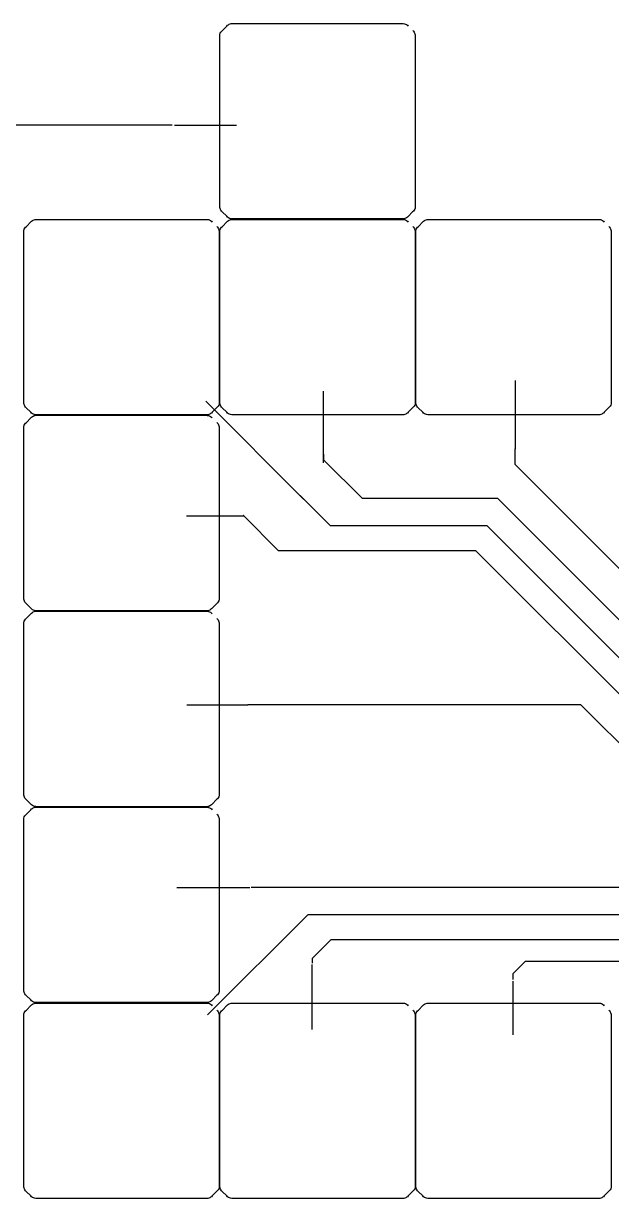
# Model space of a CAD drawing. Header units: millimetres. Extents: x -57500 to 57500, y -57500 to 57500.
# Drawn here: x 995 to 7025, y -1002 to 11053 of the extents above; entities that cross this region are included whole.
import ezdxf

# ---------------------------------------------------------------- set-up
doc = ezdxf.new("R2010")
doc.units = ezdxf.units.MM

msp = doc.modelspace()

# ---------------------------------------------------------------- linework, layer by layer
for p, q in [((3018.661, 10962.399), (3025.843, 10971.787)), ((3025.843, 10971.787), (3034.172, 10980.157)), ((3034.172, 10980.157), (3080.306, 11026.291)), ((3080.306, 11026.291), (3087.738, 11033.704)), ((3087.738, 11033.704), (3095.957, 11040.255)), ((3095.957, 11040.255), (3105.074, 11045.538)), ((3105.074, 11045.538), (3114.924, 11049.406)), ((3114.924, 11049.406), (3125.393, 11051.774)), ((3125.393, 11051.774), (3136.088, 11052.501)), ((3136.088, 11052.501), (4877.139, 11052.501)), ((4877.139, 11052.501), (4888.947, 11052.419)), ((4888.947, 11052.419), (4900.635, 11050.624)), ((4900.635, 11050.624), (4911.926, 11046.918)), ((4911.926, 11046.918), (4922.419, 11041.361)), ((4922.419, 11041.361), (4931.807, 11034.179)), ((4931.807, 11034.179), (4940.177, 11025.85)), ((4986.311, 10979.716), (4993.723, 10972.284)), ((4993.723, 10972.284), (5000.275, 10964.065)), ((3007.521, 10917.119), (3007.603, 10928.927)), ((3007.521, 9176.069), (3007.521, 10917.119)), ((3007.603, 10928.927), (3009.398, 10940.615)), ((3009.398, 10940.615), (3013.104, 10951.906)), ((3013.104, 10951.906), (3018.661, 10962.399)), ((5000.275, 10964.065), (5005.558, 10954.948)), ((5005.558, 10954.948), (5009.425, 10945.098)), ((5009.425, 10945.098), (5011.794, 10934.629)), ((5011.794, 10934.629), (5012.521, 10923.934)), ((5012.521, 10923.934), (5012.521, 9182.883)), ((2519.3, 10008.3), (661.85, 10008.3)), ((3178.85, 10006.15), (2543.65, 10006.15)), ((3008.248, 9165.373), (3007.521, 9176.069)), ((3010.616, 9154.905), (3008.248, 9165.373)), ((5012.438, 9171.075), (5010.643, 9159.387)), ((5012.521, 9182.883), (5012.438, 9171.075)), ((1104.924, 9039.406), (1115.393, 9041.774)), ((1104.924, 9039.406), (1115.393, 9041.774)), ((1115.393, 9041.774), (1126.088, 9042.501)), ((1115.393, 9041.774), (1126.088, 9042.501)), ((1126.088, 9042.501), (2867.139, 9042.501)), ((1126.088, 9042.501), (2867.139, 9042.501)), ((2867.139, 9042.501), (2878.947, 9042.419)), ((2867.139, 9042.501), (2878.947, 9042.419)), ((2878.947, 9042.419), (2890.635, 9040.624)), ((2878.947, 9042.419), (2890.635, 9040.624)), ((3014.484, 9145.055), (3010.616, 9154.905)), ((3019.767, 9135.937), (3014.484, 9145.055)), ((3026.318, 9127.718), (3019.767, 9135.937)), ((3033.731, 9120.286), (3026.318, 9127.718)), ((3079.865, 9074.152), (3033.731, 9120.286)), ((3088.234, 9065.823), (3079.865, 9074.152)), ((3097.623, 9058.641), (3088.234, 9065.823)), ((3108.116, 9053.084), (3097.623, 9058.641)), ((3119.407, 9049.379), (3108.116, 9053.084)), ((3114.924, 9039.406), (3125.393, 9041.774)), ((3131.095, 9047.584), (3119.407, 9049.379)), ((3125.393, 9041.774), (3136.088, 9042.501)), ((3142.902, 9047.501), (3131.095, 9047.584)), ((3136.088, 9042.501), (4877.139, 9042.501)), ((4883.953, 9047.501), (3142.902, 9047.501)), ((4877.139, 9042.501), (4888.947, 9042.419)), ((4894.649, 9048.228), (4883.953, 9047.501)), ((4888.947, 9042.419), (4900.635, 9040.624)), ((4905.117, 9050.597), (4894.649, 9048.228)), ((4914.967, 9054.464), (4905.117, 9050.597)), ((4924.085, 9059.747), (4914.967, 9054.464)), ((4932.304, 9066.299), (4924.085, 9059.747)), ((4939.736, 9073.711), (4932.304, 9066.299)), ((4985.87, 9119.845), (4939.736, 9073.711)), ((4994.199, 9128.215), (4985.87, 9119.845)), ((5001.381, 9137.603), (4994.199, 9128.215)), ((5006.938, 9148.096), (5001.381, 9137.603)), ((5010.643, 9159.387), (5006.938, 9148.096)), ((5124.924, 9039.406), (5135.393, 9041.774)), ((5135.393, 9041.774), (5146.088, 9042.501)), ((5146.088, 9042.501), (6887.139, 9042.501)), ((6887.139, 9042.501), (6898.947, 9042.419)), ((6898.947, 9042.419), (6910.635, 9040.624)), ((997.603, 8918.927), (999.398, 8930.615)), ((997.603, 8918.927), (999.398, 8930.615)), ((999.398, 8930.615), (1003.104, 8941.906)), ((999.398, 8930.615), (1003.104, 8941.906)), ((1003.104, 8941.906), (1008.661, 8952.399)), ((1003.104, 8941.906), (1008.661, 8952.399)), ((1008.661, 8952.399), (1015.843, 8961.787)), ((1008.661, 8952.399), (1015.843, 8961.787)), ((1015.843, 8961.787), (1024.172, 8970.157)), ((1015.843, 8961.787), (1024.172, 8970.157)), ((1024.172, 8970.157), (1070.306, 9016.291)), ((1024.172, 8970.157), (1070.306, 9016.291)), ((1070.306, 9016.291), (1077.738, 9023.704)), ((1070.306, 9016.291), (1077.738, 9023.704)), ((1077.738, 9023.704), (1085.957, 9030.255)), ((1077.738, 9023.704), (1085.957, 9030.255)), ((1085.957, 9030.255), (1095.074, 9035.538)), ((1085.957, 9030.255), (1095.074, 9035.538)), ((1095.074, 9035.538), (1104.924, 9039.406)), ((1095.074, 9035.538), (1104.924, 9039.406)), ((2890.635, 9040.624), (2901.926, 9036.918)), ((2890.635, 9040.624), (2901.926, 9036.918)), ((2901.926, 9036.918), (2912.419, 9031.361)), ((2901.926, 9036.918), (2912.419, 9031.361)), ((2912.419, 9031.361), (2921.807, 9024.179)), ((2912.419, 9031.361), (2921.807, 9024.179)), ((2921.807, 9024.179), (2930.177, 9015.85)), ((2921.807, 9024.179), (2930.177, 9015.85)), ((2976.311, 8969.716), (2983.723, 8962.284)), ((2976.311, 8969.716), (2983.723, 8962.284)), ((2983.723, 8962.284), (2990.275, 8954.065)), ((2983.723, 8962.284), (2990.275, 8954.065)), ((2990.275, 8954.065), (2995.558, 8944.948)), ((2990.275, 8954.065), (2995.558, 8944.948)), ((2995.558, 8944.948), (2999.425, 8935.098)), ((2995.558, 8944.948), (2999.425, 8935.098)), ((2999.425, 8935.098), (3001.794, 8924.629)), ((2999.425, 8935.098), (3001.794, 8924.629)), ((3001.794, 8924.629), (3002.521, 8913.934)), ((3001.794, 8924.629), (3002.521, 8913.934)), ((3007.603, 8918.927), (3009.398, 8930.615)), ((3009.398, 8930.615), (3013.104, 8941.906)), ((3013.104, 8941.906), (3018.661, 8952.399)), ((3018.661, 8952.399), (3025.843, 8961.787)), ((3025.843, 8961.787), (3034.172, 8970.157)), ((3034.172, 8970.157), (3080.306, 9016.291)), ((3080.306, 9016.291), (3087.738, 9023.704)), ((3087.738, 9023.704), (3095.957, 9030.255)), ((3095.957, 9030.255), (3105.074, 9035.538)), ((3105.074, 9035.538), (3114.924, 9039.406)), ((4900.635, 9040.624), (4911.926, 9036.918)), ((4911.926, 9036.918), (4922.419, 9031.361)), ((4922.419, 9031.361), (4931.807, 9024.179)), ((4931.807, 9024.179), (4940.177, 9015.85)), ((4986.311, 8969.716), (4993.723, 8962.284)), ((4993.723, 8962.284), (5000.275, 8954.065)), ((5000.275, 8954.065), (5005.558, 8944.948)), ((5005.558, 8944.948), (5009.425, 8935.098)), ((5009.425, 8935.098), (5011.794, 8924.629)), ((5011.794, 8924.629), (5012.521, 8913.934)), ((5017.603, 8918.927), (5019.398, 8930.615)), ((5019.398, 8930.615), (5023.104, 8941.906)), ((5023.104, 8941.906), (5028.661, 8952.399)), ((5028.661, 8952.399), (5035.843, 8961.787)), ((5035.843, 8961.787), (5044.172, 8970.157)), ((5044.172, 8970.157), (5090.306, 9016.291)), ((5090.306, 9016.291), (5097.738, 9023.704)), ((5097.738, 9023.704), (5105.957, 9030.255)), ((5105.957, 9030.255), (5115.074, 9035.538)), ((5115.074, 9035.538), (5124.924, 9039.406)), ((6910.635, 9040.624), (6921.926, 9036.918)), ((6921.926, 9036.918), (6932.419, 9031.361)), ((6932.419, 9031.361), (6941.807, 9024.179)), ((6941.807, 9024.179), (6950.177, 9015.85)), ((6996.311, 8969.716), (7003.723, 8962.284)), ((7003.723, 8962.284), (7010.275, 8954.065)), ((7010.275, 8954.065), (7015.558, 8944.948)), ((7015.558, 8944.948), (7019.425, 8935.098)), ((7019.425, 8935.098), (7021.794, 8924.629)), ((7021.794, 8924.629), (7022.521, 8913.934)), ((997.521, 8907.119), (997.603, 8918.927)), ((997.521, 8907.119), (997.603, 8918.927)), ((997.521, 7166.069), (997.521, 8907.119)), ((997.521, 7166.069), (997.521, 8907.119)), ((3002.521, 8913.934), (3002.521, 7172.883)), ((3002.521, 8913.934), (3002.521, 7172.883)), ((3007.521, 8907.119), (3007.603, 8918.927)), ((3007.521, 7166.069), (3007.521, 8907.119)), ((5012.521, 8913.934), (5012.521, 7172.883)), ((5017.521, 8907.119), (5017.603, 8918.927)), ((5017.521, 7166.069), (5017.521, 8907.119)), ((7022.521, 8913.934), (7022.521, 7172.883)), ((6035.75, 7390.15), (6035.75, 6684.75)), ((4068.5, 7278.85), (4068.5, 6544.7)), ((998.248, 7155.373), (997.521, 7166.069)), ((998.248, 7155.373), (997.521, 7166.069)), ((1000.616, 7144.905), (998.248, 7155.373)), ((1000.616, 7144.905), (998.248, 7155.373)), ((1004.484, 7135.055), (1000.616, 7144.905)), ((1004.484, 7135.055), (1000.616, 7144.905)), ((1009.767, 7125.937), (1004.484, 7135.055)), ((1009.767, 7125.937), (1004.484, 7135.055)), ((1016.318, 7117.718), (1009.767, 7125.937)), ((1016.318, 7117.718), (1009.767, 7125.937)), ((1023.731, 7110.286), (1016.318, 7117.718)), ((1023.731, 7110.286), (1016.318, 7117.718)), ((3867.355, 6173.995), (2865.045, 7176.305)), ((2984.199, 7118.215), (2975.87, 7109.845)), ((2984.199, 7118.215), (2975.87, 7109.845)), ((2991.381, 7127.603), (2984.199, 7118.215)), ((2991.381, 7127.603), (2984.199, 7118.215)), ((2996.938, 7138.096), (2991.381, 7127.603)), ((2996.938, 7138.096), (2991.381, 7127.603)), ((3000.643, 7149.387), (2996.938, 7138.096)), ((3000.643, 7149.387), (2996.938, 7138.096)), ((3002.438, 7161.075), (3000.643, 7149.387)), ((3002.438, 7161.075), (3000.643, 7149.387)), ((3002.521, 7172.883), (3002.438, 7161.075)), ((3002.521, 7172.883), (3002.438, 7161.075)), ((3008.248, 7155.373), (3007.521, 7166.069)), ((3010.616, 7144.905), (3008.248, 7155.373)), ((3014.484, 7135.055), (3010.616, 7144.905)), ((3019.767, 7125.937), (3014.484, 7135.055)), ((3026.318, 7117.718), (3019.767, 7125.937)), ((3033.731, 7110.286), (3026.318, 7117.718)), ((4994.199, 7118.215), (4985.87, 7109.845)), ((5001.381, 7127.603), (4994.199, 7118.215)), ((5006.938, 7138.096), (5001.381, 7127.603)), ((5010.643, 7149.387), (5006.938, 7138.096)), ((5012.438, 7161.075), (5010.643, 7149.387)), ((5012.521, 7172.883), (5012.438, 7161.075)), ((5018.248, 7155.373), (5017.521, 7166.069)), ((5020.616, 7144.905), (5018.248, 7155.373)), ((5024.484, 7135.055), (5020.616, 7144.905)), ((5029.767, 7125.937), (5024.484, 7135.055)), ((5036.318, 7117.718), (5029.767, 7125.937)), ((5043.731, 7110.286), (5036.318, 7117.718)), ((7004.199, 7118.215), (6995.87, 7109.845)), ((7011.381, 7127.603), (7004.199, 7118.215)), ((7016.938, 7138.096), (7011.381, 7127.603)), ((7020.643, 7149.387), (7016.938, 7138.096)), ((7022.438, 7161.075), (7020.643, 7149.387)), ((7022.521, 7172.883), (7022.438, 7161.075)), ((1069.865, 7064.152), (1023.731, 7110.286)), ((1069.865, 7064.152), (1023.731, 7110.286)), ((1024.172, 6960.157), (1070.306, 7006.291)), ((1024.172, 6960.157), (1070.306, 7006.291)), ((1078.234, 7055.823), (1069.865, 7064.152)), ((1078.234, 7055.823), (1069.865, 7064.152)), ((1070.306, 7006.291), (1077.738, 7013.704)), ((1070.306, 7006.291), (1077.738, 7013.704)), ((1077.738, 7013.704), (1085.957, 7020.255)), ((1077.738, 7013.704), (1085.957, 7020.255)), ((1087.623, 7048.641), (1078.234, 7055.823)), ((1087.623, 7048.641), (1078.234, 7055.823)), ((1085.957, 7020.255), (1095.074, 7025.538)), ((1085.957, 7020.255), (1095.074, 7025.538)), ((1098.116, 7043.084), (1087.623, 7048.641)), ((1098.116, 7043.084), (1087.623, 7048.641)), ((1095.074, 7025.538), (1104.924, 7029.406)), ((1095.074, 7025.538), (1104.924, 7029.406)), ((1109.407, 7039.379), (1098.116, 7043.084)), ((1109.407, 7039.379), (1098.116, 7043.084)), ((1104.924, 7029.406), (1115.393, 7031.774)), ((1104.924, 7029.406), (1115.393, 7031.774)), ((1121.095, 7037.584), (1109.407, 7039.379)), ((1121.095, 7037.584), (1109.407, 7039.379)), ((1115.393, 7031.774), (1126.088, 7032.501)), ((1115.393, 7031.774), (1126.088, 7032.501)), ((1132.902, 7037.501), (1121.095, 7037.584)), ((1132.902, 7037.501), (1121.095, 7037.584)), ((1126.088, 7032.501), (2867.139, 7032.501)), ((1126.088, 7032.501), (2867.139, 7032.501)), ((2873.953, 7037.501), (1132.902, 7037.501)), ((2873.953, 7037.501), (1132.902, 7037.501)), ((2867.139, 7032.501), (2878.947, 7032.419)), ((2867.139, 7032.501), (2878.947, 7032.419)), ((2884.649, 7038.228), (2873.953, 7037.501)), ((2884.649, 7038.228), (2873.953, 7037.501)), ((2878.947, 7032.419), (2890.635, 7030.624)), ((2878.947, 7032.419), (2890.635, 7030.624)), ((2895.117, 7040.597), (2884.649, 7038.228)), ((2895.117, 7040.597), (2884.649, 7038.228)), ((2890.635, 7030.624), (2901.926, 7026.918)), ((2890.635, 7030.624), (2901.926, 7026.918)), ((2904.967, 7044.464), (2895.117, 7040.597)), ((2904.967, 7044.464), (2895.117, 7040.597)), ((2901.926, 7026.918), (2912.419, 7021.361)), ((2901.926, 7026.918), (2912.419, 7021.361)), ((2914.085, 7049.747), (2904.967, 7044.464)), ((2914.085, 7049.747), (2904.967, 7044.464)), ((2912.419, 7021.361), (2921.807, 7014.179)), ((2912.419, 7021.361), (2921.807, 7014.179)), ((2922.304, 7056.299), (2914.085, 7049.747)), ((2922.304, 7056.299), (2914.085, 7049.747)), ((2921.807, 7014.179), (2930.177, 7005.85)), ((2921.807, 7014.179), (2930.177, 7005.85)), ((2929.736, 7063.711), (2922.304, 7056.299)), ((2929.736, 7063.711), (2922.304, 7056.299)), ((2975.87, 7109.845), (2929.736, 7063.711)), ((2975.87, 7109.845), (2929.736, 7063.711)), ((3079.865, 7064.152), (3033.731, 7110.286)), ((3088.234, 7055.823), (3079.865, 7064.152)), ((3097.623, 7048.641), (3088.234, 7055.823)), ((3108.116, 7043.084), (3097.623, 7048.641)), ((3119.407, 7039.379), (3108.116, 7043.084)), ((3131.095, 7037.584), (3119.407, 7039.379)), ((3142.902, 7037.501), (3131.095, 7037.584)), ((4883.953, 7037.501), (3142.902, 7037.501)), ((4894.649, 7038.228), (4883.953, 7037.501)), ((4905.117, 7040.597), (4894.649, 7038.228)), ((4914.967, 7044.464), (4905.117, 7040.597)), ((4924.085, 7049.747), (4914.967, 7044.464)), ((4932.304, 7056.299), (4924.085, 7049.747)), ((4939.736, 7063.711), (4932.304, 7056.299)), ((4985.87, 7109.845), (4939.736, 7063.711)), ((5089.865, 7064.152), (5043.731, 7110.286)), ((5098.234, 7055.823), (5089.865, 7064.152)), ((5107.623, 7048.641), (5098.234, 7055.823)), ((5118.116, 7043.084), (5107.623, 7048.641)), ((5129.407, 7039.379), (5118.116, 7043.084)), ((5141.095, 7037.584), (5129.407, 7039.379)), ((5152.902, 7037.501), (5141.095, 7037.584)), ((6893.953, 7037.501), (5152.902, 7037.501)), ((6904.649, 7038.228), (6893.953, 7037.501)), ((6915.117, 7040.597), (6904.649, 7038.228)), ((6924.967, 7044.464), (6915.117, 7040.597)), ((6934.085, 7049.747), (6924.967, 7044.464)), ((6942.304, 7056.299), (6934.085, 7049.747)), ((6949.736, 7063.711), (6942.304, 7056.299)), ((6995.87, 7109.845), (6949.736, 7063.711)), ((997.521, 6897.119), (997.603, 6908.927)), ((997.521, 6897.119), (997.603, 6908.927)), ((997.521, 5156.069), (997.521, 6897.119)), ((997.521, 5156.069), (997.521, 6897.119)), ((997.603, 6908.927), (999.398, 6920.615)), ((997.603, 6908.927), (999.398, 6920.615)), ((999.398, 6920.615), (1003.104, 6931.906)), ((999.398, 6920.615), (1003.104, 6931.906)), ((1003.104, 6931.906), (1008.661, 6942.399)), ((1003.104, 6931.906), (1008.661, 6942.399)), ((1008.661, 6942.399), (1015.843, 6951.787)), ((1008.661, 6942.399), (1015.843, 6951.787)), ((1015.843, 6951.787), (1024.172, 6960.157)), ((1015.843, 6951.787), (1024.172, 6960.157)), ((2976.311, 6959.716), (2983.723, 6952.284)), ((2976.311, 6959.716), (2983.723, 6952.284)), ((2983.723, 6952.284), (2990.275, 6944.065)), ((2983.723, 6952.284), (2990.275, 6944.065)), ((2990.275, 6944.065), (2995.558, 6934.948)), ((2990.275, 6944.065), (2995.558, 6934.948)), ((2995.558, 6934.948), (2999.425, 6925.098)), ((2995.558, 6934.948), (2999.425, 6925.098)), ((2999.425, 6925.098), (3001.794, 6914.629)), ((2999.425, 6925.098), (3001.794, 6914.629)), ((3001.794, 6914.629), (3002.521, 6903.934)), ((3001.794, 6914.629), (3002.521, 6903.934)), ((3002.521, 6903.934), (3002.521, 5162.883)), ((3002.521, 6903.934), (3002.521, 5162.883)), ((4075.65, 6573.8), (4075.65, 6634.1)), ((6036.4, 6527.25), (6036.4, 6689.5)), ((4469.9, 6179.55), (4075.65, 6573.8)), ((9040.85, 3522.8), (6036.4, 6527.25)), ((4143.25, 5898.15), (3831.8, 6209.6)), ((5858.1, 6179.55), (4469.9, 6179.55)), ((8756.6, 3281.05), (5858.1, 6179.55)), ((2667.25, 6002.2), (3256.1, 6002.2)), ((3249.45, 6003.6), (3246.05, 6003.6)), ((3609.75, 5643.3), (3249.45, 6003.6)), ((5748.85, 5898.15), (4143.25, 5898.15)), ((8642.05, 3004.95), (5748.85, 5898.15)), ((5633.95, 5643.3), (3609.75, 5643.3)), ((8557.6, 2719.65), (5633.95, 5643.3)), ((998.248, 5145.373), (997.521, 5156.069)), ((998.248, 5145.373), (997.521, 5156.069)), ((1000.616, 5134.905), (998.248, 5145.373)), ((1000.616, 5134.905), (998.248, 5145.373)), ((1004.484, 5125.055), (1000.616, 5134.905)), ((1004.484, 5125.055), (1000.616, 5134.905)), ((1009.767, 5115.937), (1004.484, 5125.055)), ((1009.767, 5115.937), (1004.484, 5125.055)), ((1016.318, 5107.718), (1009.767, 5115.937)), ((1016.318, 5107.718), (1009.767, 5115.937)), ((1023.731, 5100.286), (1016.318, 5107.718)), ((1023.731, 5100.286), (1016.318, 5107.718)), ((1069.865, 5054.152), (1023.731, 5100.286)), ((1069.865, 5054.152), (1023.731, 5100.286)), ((2975.87, 5099.845), (2929.736, 5053.711)), ((2975.87, 5099.845), (2929.736, 5053.711)), ((2984.199, 5108.215), (2975.87, 5099.845)), ((2984.199, 5108.215), (2975.87, 5099.845)), ((2991.381, 5117.603), (2984.199, 5108.215)), ((2991.381, 5117.603), (2984.199, 5108.215)), ((2996.938, 5128.096), (2991.381, 5117.603)), ((2996.938, 5128.096), (2991.381, 5117.603)), ((3000.643, 5139.387), (2996.938, 5128.096)), ((3000.643, 5139.387), (2996.938, 5128.096)), ((3002.438, 5151.075), (3000.643, 5139.387)), ((3002.438, 5151.075), (3000.643, 5139.387)), ((3002.521, 5162.883), (3002.438, 5151.075)), ((3002.521, 5162.883), (3002.438, 5151.075)), ((1015.843, 4941.787), (1024.172, 4950.157)), ((1015.843, 4941.787), (1024.172, 4950.157)), ((1024.172, 4950.157), (1070.306, 4996.291)), ((1024.172, 4950.157), (1070.306, 4996.291)), ((1078.234, 5045.823), (1069.865, 5054.152)), ((1078.234, 5045.823), (1069.865, 5054.152)), ((1070.306, 4996.291), (1077.738, 5003.704)), ((1070.306, 4996.291), (1077.738, 5003.704)), ((1077.738, 5003.704), (1085.957, 5010.255)), ((1077.738, 5003.704), (1085.957, 5010.255)), ((1087.623, 5038.641), (1078.234, 5045.823)), ((1087.623, 5038.641), (1078.234, 5045.823)), ((1085.957, 5010.255), (1095.074, 5015.538)), ((1085.957, 5010.255), (1095.074, 5015.538)), ((1098.116, 5033.084), (1087.623, 5038.641)), ((1098.116, 5033.084), (1087.623, 5038.641)), ((1095.074, 5015.538), (1104.924, 5019.406)), ((1095.074, 5015.538), (1104.924, 5019.406)), ((1109.407, 5029.379), (1098.116, 5033.084)), ((1109.407, 5029.379), (1098.116, 5033.084)), ((1104.924, 5019.406), (1115.393, 5021.774)), ((1104.924, 5019.406), (1115.393, 5021.774)), ((1121.095, 5027.584), (1109.407, 5029.379)), ((1121.095, 5027.584), (1109.407, 5029.379)), ((1115.393, 5021.774), (1126.088, 5022.501)), ((1115.393, 5021.774), (1126.088, 5022.501)), ((1132.902, 5027.501), (1121.095, 5027.584)), ((1132.902, 5027.501), (1121.095, 5027.584)), ((1126.088, 5022.501), (2867.139, 5022.501)), ((1126.088, 5022.501), (2867.139, 5022.501)), ((2873.953, 5027.501), (1132.902, 5027.501)), ((2873.953, 5027.501), (1132.902, 5027.501)), ((2867.139, 5022.501), (2878.947, 5022.419)), ((2867.139, 5022.501), (2878.947, 5022.419)), ((2884.649, 5028.228), (2873.953, 5027.501)), ((2884.649, 5028.228), (2873.953, 5027.501)), ((2878.947, 5022.419), (2890.635, 5020.624)), ((2878.947, 5022.419), (2890.635, 5020.624)), ((2895.117, 5030.597), (2884.649, 5028.228)), ((2895.117, 5030.597), (2884.649, 5028.228)), ((2890.635, 5020.624), (2901.926, 5016.918)), ((2890.635, 5020.624), (2901.926, 5016.918)), ((2904.967, 5034.464), (2895.117, 5030.597)), ((2904.967, 5034.464), (2895.117, 5030.597)), ((2901.926, 5016.918), (2912.419, 5011.361)), ((2901.926, 5016.918), (2912.419, 5011.361)), ((2914.085, 5039.747), (2904.967, 5034.464)), ((2914.085, 5039.747), (2904.967, 5034.464)), ((2912.419, 5011.361), (2921.807, 5004.179)), ((2912.419, 5011.361), (2921.807, 5004.179)), ((2922.304, 5046.299), (2914.085, 5039.747)), ((2922.304, 5046.299), (2914.085, 5039.747)), ((2921.807, 5004.179), (2930.177, 4995.85)), ((2921.807, 5004.179), (2930.177, 4995.85)), ((2929.736, 5053.711), (2922.304, 5046.299)), ((2929.736, 5053.711), (2922.304, 5046.299)), ((2976.311, 4949.716), (2983.723, 4942.284)), ((2976.311, 4949.716), (2983.723, 4942.284)), ((997.521, 4887.119), (997.603, 4898.927)), ((997.521, 4887.119), (997.603, 4898.927)), ((997.521, 3146.069), (997.521, 4887.119)), ((997.521, 3146.069), (997.521, 4887.119)), ((997.603, 4898.927), (999.398, 4910.615)), ((997.603, 4898.927), (999.398, 4910.615)), ((999.398, 4910.615), (1003.104, 4921.906)), ((999.398, 4910.615), (1003.104, 4921.906)), ((1003.104, 4921.906), (1008.661, 4932.399)), ((1003.104, 4921.906), (1008.661, 4932.399)), ((1008.661, 4932.399), (1015.843, 4941.787)), ((1008.661, 4932.399), (1015.843, 4941.787)), ((2983.723, 4942.284), (2990.275, 4934.065)), ((2983.723, 4942.284), (2990.275, 4934.065)), ((2990.275, 4934.065), (2995.558, 4924.948)), ((2990.275, 4934.065), (2995.558, 4924.948)), ((2995.558, 4924.948), (2999.425, 4915.098)), ((2995.558, 4924.948), (2999.425, 4915.098)), ((2999.425, 4915.098), (3001.794, 4904.629)), ((2999.425, 4915.098), (3001.794, 4904.629)), ((3001.794, 4904.629), (3002.521, 4893.934)), ((3001.794, 4904.629), (3002.521, 4893.934)), ((3002.521, 4893.934), (3002.521, 3152.883)), ((3002.521, 4893.934), (3002.521, 3152.883)), ((2671.1, 4061.2), (3296.4, 4061.2)), ((6711.9, 4063.6), (3296.8, 4063.6)), ((8290.95, 2484.55), (6711.9, 4063.6)), ((998.248, 3135.373), (997.521, 3146.069)), ((998.248, 3135.373), (997.521, 3146.069)), ((1000.616, 3124.905), (998.248, 3135.373)), ((1000.616, 3124.905), (998.248, 3135.373)), ((3002.438, 3141.075), (3000.643, 3129.387)), ((3002.438, 3141.075), (3000.643, 3129.387)), ((3002.521, 3152.883), (3002.438, 3141.075)), ((3002.521, 3152.883), (3002.438, 3141.075)), ((1004.484, 3115.055), (1000.616, 3124.905)), ((1004.484, 3115.055), (1000.616, 3124.905)), ((1009.767, 3105.937), (1004.484, 3115.055)), ((1009.767, 3105.937), (1004.484, 3115.055)), ((1016.318, 3097.718), (1009.767, 3105.937)), ((1016.318, 3097.718), (1009.767, 3105.937)), ((1023.731, 3090.286), (1016.318, 3097.718)), ((1023.731, 3090.286), (1016.318, 3097.718)), ((1069.865, 3044.152), (1023.731, 3090.286)), ((1069.865, 3044.152), (1023.731, 3090.286)), ((1078.234, 3035.823), (1069.865, 3044.152)), ((1078.234, 3035.823), (1069.865, 3044.152)), ((1087.623, 3028.641), (1078.234, 3035.823)), ((1087.623, 3028.641), (1078.234, 3035.823)), ((1098.116, 3023.084), (1087.623, 3028.641)), ((1098.116, 3023.084), (1087.623, 3028.641)), ((1109.407, 3019.379), (1098.116, 3023.084)), ((1109.407, 3019.379), (1098.116, 3023.084)), ((1121.095, 3017.584), (1109.407, 3019.379)), ((1121.095, 3017.584), (1109.407, 3019.379)), ((1132.902, 3017.501), (1121.095, 3017.584)), ((1132.902, 3017.501), (1121.095, 3017.584)), ((2873.953, 3017.501), (1132.902, 3017.501)), ((2873.953, 3017.501), (1132.902, 3017.501)), ((2884.649, 3018.228), (2873.953, 3017.501)), ((2884.649, 3018.228), (2873.953, 3017.501)), ((2895.117, 3020.597), (2884.649, 3018.228)), ((2895.117, 3020.597), (2884.649, 3018.228)), ((2904.967, 3024.464), (2895.117, 3020.597)), ((2904.967, 3024.464), (2895.117, 3020.597)), ((2914.085, 3029.747), (2904.967, 3024.464)), ((2914.085, 3029.747), (2904.967, 3024.464)), ((2922.304, 3036.299), (2914.085, 3029.747)), ((2922.304, 3036.299), (2914.085, 3029.747)), ((2929.736, 3043.711), (2922.304, 3036.299)), ((2929.736, 3043.711), (2922.304, 3036.299)), ((2975.87, 3089.845), (2929.736, 3043.711)), ((2975.87, 3089.845), (2929.736, 3043.711)), ((2984.199, 3098.215), (2975.87, 3089.845)), ((2984.199, 3098.215), (2975.87, 3089.845)), ((2991.381, 3107.603), (2984.199, 3098.215)), ((2991.381, 3107.603), (2984.199, 3098.215)), ((2996.938, 3118.096), (2991.381, 3107.603)), ((2996.938, 3118.096), (2991.381, 3107.603)), ((3000.643, 3129.387), (2996.938, 3118.096)), ((3000.643, 3129.387), (2996.938, 3118.096)), ((997.603, 2888.927), (999.398, 2900.615)), ((999.398, 2900.615), (1003.104, 2911.906)), ((1003.104, 2911.906), (1008.661, 2922.399)), ((1008.661, 2922.399), (1015.843, 2931.787)), ((1015.843, 2931.787), (1024.172, 2940.157)), ((1024.172, 2940.157), (1070.306, 2986.291)), ((1070.306, 2986.291), (1077.738, 2993.704)), ((1077.738, 2993.704), (1085.957, 3000.255)), ((1085.957, 3000.255), (1095.074, 3005.538)), ((1095.074, 3005.538), (1104.924, 3009.406)), ((1104.924, 3009.406), (1115.393, 3011.774)), ((1115.393, 3011.774), (1126.088, 3012.501)), ((1126.088, 3012.501), (2867.139, 3012.501)), ((2867.139, 3012.501), (2878.947, 3012.419)), ((2878.947, 3012.419), (2890.635, 3010.624)), ((2890.635, 3010.624), (2901.926, 3006.918)), ((2901.926, 3006.918), (2912.419, 3001.361)), ((2912.419, 3001.361), (2921.807, 2994.179)), ((2921.807, 2994.179), (2930.177, 2985.85)), ((2976.311, 2939.716), (2983.723, 2932.284)), ((2983.723, 2932.284), (2990.275, 2924.065)), ((2990.275, 2924.065), (2995.558, 2914.948)), ((2995.558, 2914.948), (2999.425, 2905.098)), ((2999.425, 2905.098), (3001.794, 2894.629)), ((3001.794, 2894.629), (3002.521, 2883.934)), ((997.521, 2877.119), (997.603, 2888.927)), ((997.521, 1136.069), (997.521, 2877.119)), ((3002.521, 2883.934), (3002.521, 1142.883)), ((2567.8, 2188.05), (3317.6, 2188.05)), ((7898.95, 2189.65), (3328.6, 2189.65)), ((3910, 1909.2), (2882.3, 881.5)), ((4075.55, 1909.2), (3910, 1909.2)), ((19035.4, 1908.85), (4078.25, 1908.85)), ((4147.15, 1652.1), (3956.3, 1461.25)), ((18936, 1652.1), (4147.15, 1652.1)), ((3956.3, 1461.25), (3956.3, 1411.7)), ((3956.75, 730.55), (3956.75, 1398.45)), ((6141.4, 1430.25), (6014.15, 1303)), ((18644.85, 1430.25), (6141.4, 1430.25)), ((6014.15, 1303), (6014.15, 1245.4)), ((6015.55, 678.25), (6015.55, 1226.85)), ((998.248, 1125.373), (997.521, 1136.069)), ((1000.616, 1114.905), (998.248, 1125.373)), ((1004.484, 1105.055), (1000.616, 1114.905)), ((1009.767, 1095.937), (1004.484, 1105.055)), ((1016.318, 1087.718), (1009.767, 1095.937)), ((1023.731, 1080.286), (1016.318, 1087.718)), ((2984.199, 1088.215), (2975.87, 1079.845)), ((2991.381, 1097.603), (2984.199, 1088.215)), ((2996.938, 1108.096), (2991.381, 1097.603)), ((3000.643, 1119.387), (2996.938, 1108.096)), ((3002.438, 1131.075), (3000.643, 1119.387)), ((3002.521, 1142.883), (3002.438, 1131.075)), ((1069.865, 1034.152), (1023.731, 1080.286)), ((1024.172, 930.157), (1070.306, 976.291)), ((1078.234, 1025.823), (1069.865, 1034.152)), ((1070.306, 976.291), (1077.738, 983.704)), ((1077.738, 983.704), (1085.957, 990.255)), ((1087.623, 1018.641), (1078.234, 1025.823)), ((1085.957, 990.255), (1095.074, 995.538)), ((1098.116, 1013.084), (1087.623, 1018.641)), ((1095.074, 995.538), (1104.924, 999.406)), ((1109.407, 1009.379), (1098.116, 1013.084)), ((1104.924, 999.406), (1115.393, 1001.774)), ((1121.095, 1007.584), (1109.407, 1009.379)), ((1115.393, 1001.774), (1126.088, 1002.501)), ((1132.902, 1007.501), (1121.095, 1007.584)), ((1126.088, 1002.501), (2867.139, 1002.501)), ((2873.953, 1007.501), (1132.902, 1007.501)), ((2867.139, 1002.501), (2878.947, 1002.419)), ((2884.649, 1008.228), (2873.953, 1007.501)), ((2878.947, 1002.419), (2890.635, 1000.624)), ((2895.117, 1010.597), (2884.649, 1008.228)), ((2890.635, 1000.624), (2901.926, 996.918)), ((2904.967, 1014.464), (2895.117, 1010.597)), ((2901.926, 996.918), (2912.419, 991.361)), ((2914.085, 1019.747), (2904.967, 1014.464)), ((2912.419, 991.361), (2921.807, 984.179)), ((2922.304, 1026.299), (2914.085, 1019.747)), ((2921.807, 984.179), (2930.177, 975.85)), ((2929.736, 1033.711), (2922.304, 1026.299)), ((2975.87, 1079.845), (2929.736, 1033.711)), ((3034.172, 930.157), (3080.306, 976.291)), ((3080.306, 976.291), (3087.738, 983.704)), ((3087.738, 983.704), (3095.957, 990.255)), ((3095.957, 990.255), (3105.074, 995.538)), ((3105.074, 995.538), (3114.924, 999.406)), ((3114.924, 999.406), (3125.393, 1001.774)), ((3125.393, 1001.774), (3136.088, 1002.501)), ((3136.088, 1002.501), (4877.139, 1002.501)), ((4877.139, 1002.501), (4888.947, 1002.419)), ((4888.947, 1002.419), (4900.635, 1000.624)), ((4900.635, 1000.624), (4911.926, 996.918)), ((4911.926, 996.918), (4922.419, 991.361)), ((4922.419, 991.361), (4931.807, 984.179)), ((4931.807, 984.179), (4940.177, 975.85)), ((5044.172, 930.157), (5090.306, 976.291)), ((5090.306, 976.291), (5097.738, 983.704)), ((5097.738, 983.704), (5105.957, 990.255)), ((5105.957, 990.255), (5115.074, 995.538)), ((5115.074, 995.538), (5124.924, 999.406)), ((5124.924, 999.406), (5135.393, 1001.774)), ((5135.393, 1001.774), (5146.088, 1002.501)), ((5146.088, 1002.501), (6887.139, 1002.501)), ((6887.139, 1002.501), (6898.947, 1002.419)), ((6898.947, 1002.419), (6910.635, 1000.624)), ((6910.635, 1000.624), (6921.926, 996.918)), ((6921.926, 996.918), (6932.419, 991.361)), ((6932.419, 991.361), (6941.807, 984.179)), ((6941.807, 984.179), (6950.177, 975.85)), ((997.521, 867.119), (997.603, 878.927)), ((997.521, -873.931), (997.521, 867.119)), ((997.603, 878.927), (999.398, 890.615)), ((999.398, 890.615), (1003.104, 901.906)), ((1003.104, 901.906), (1008.661, 912.399)), ((1008.661, 912.399), (1015.843, 921.787)), ((1015.843, 921.787), (1024.172, 930.157)), ((2976.311, 929.716), (2983.723, 922.284)), ((2983.723, 922.284), (2990.275, 914.065)), ((2990.275, 914.065), (2995.558, 904.948)), ((2995.558, 904.948), (2999.425, 895.098)), ((2999.425, 895.098), (3001.794, 884.629)), ((3001.794, 884.629), (3002.521, 873.934)), ((3002.521, 873.934), (3002.521, -867.117)), ((3007.521, 867.119), (3007.603, 878.927)), ((3007.521, -873.931), (3007.521, 867.119)), ((3007.603, 878.927), (3009.398, 890.615)), ((3009.398, 890.615), (3013.104, 901.906)), ((3013.104, 901.906), (3018.661, 912.399)), ((3018.661, 912.399), (3025.843, 921.787)), ((3025.843, 921.787), (3034.172, 930.157)), ((4986.311, 929.716), (4993.723, 922.284)), ((4993.723, 922.284), (5000.275, 914.065)), ((5000.275, 914.065), (5005.558, 904.948)), ((5005.558, 904.948), (5009.425, 895.098)), ((5009.425, 895.098), (5011.794, 884.629)), ((5011.794, 884.629), (5012.521, 873.934)), ((5012.521, 873.934), (5012.521, -867.117)), ((5017.521, 867.119), (5017.603, 878.927)), ((5017.521, -873.931), (5017.521, 867.119)), ((5017.603, 878.927), (5019.398, 890.615)), ((5019.398, 890.615), (5023.104, 901.906)), ((5023.104, 901.906), (5028.661, 912.399)), ((5028.661, 912.399), (5035.843, 921.787)), ((5035.843, 921.787), (5044.172, 930.157)), ((6996.311, 929.716), (7003.723, 922.284)), ((7003.723, 922.284), (7010.275, 914.065)), ((7010.275, 914.065), (7015.558, 904.948)), ((7015.558, 904.948), (7019.425, 895.098)), ((7019.425, 895.098), (7021.794, 884.629)), ((7021.794, 884.629), (7022.521, 873.934)), ((7022.521, 873.934), (7022.521, -867.117)), ((998.248, -884.627), (997.521, -873.931)), ((1000.616, -895.095), (998.248, -884.627)), ((1004.484, -904.945), (1000.616, -895.095)), ((1009.767, -914.063), (1004.484, -904.945)), ((1016.318, -922.282), (1009.767, -914.063)), ((1023.731, -929.714), (1016.318, -922.282)), ((1069.865, -975.848), (1023.731, -929.714)), ((2975.87, -930.155), (2929.736, -976.289)), ((2984.199, -921.785), (2975.87, -930.155)), ((2991.381, -912.397), (2984.199, -921.785)), ((2996.938, -901.904), (2991.381, -912.397)), ((3000.643, -890.613), (2996.938, -901.904)), ((3002.438, -878.925), (3000.643, -890.613)), ((3002.521, -867.117), (3002.438, -878.925)), ((3008.248, -884.627), (3007.521, -873.931)), ((3010.616, -895.095), (3008.248, -884.627)), ((3014.484, -904.945), (3010.616, -895.095)), ((3019.767, -914.063), (3014.484, -904.945)), ((3026.318, -922.282), (3019.767, -914.063)), ((3033.731, -929.714), (3026.318, -922.282)), ((3079.865, -975.848), (3033.731, -929.714)), ((4985.87, -930.155), (4939.736, -976.289)), ((4994.199, -921.785), (4985.87, -930.155)), ((5001.381, -912.397), (4994.199, -921.785)), ((5006.938, -901.904), (5001.381, -912.397)), ((5010.643, -890.613), (5006.938, -901.904)), ((5012.438, -878.925), (5010.643, -890.613)), ((5012.521, -867.117), (5012.438, -878.925)), ((5018.248, -884.627), (5017.521, -873.931)), ((5020.616, -895.095), (5018.248, -884.627)), ((5024.484, -904.945), (5020.616, -895.095)), ((5029.767, -914.063), (5024.484, -904.945)), ((5036.318, -922.282), (5029.767, -914.063)), ((5043.731, -929.714), (5036.318, -922.282)), ((5089.865, -975.848), (5043.731, -929.714)), ((6995.87, -930.155), (6949.736, -976.289)), ((7004.199, -921.785), (6995.87, -930.155)), ((7011.381, -912.397), (7004.199, -921.785)), ((7016.938, -901.904), (7011.381, -912.397)), ((7020.643, -890.613), (7016.938, -901.904)), ((7022.438, -878.925), (7020.643, -890.613)), ((7022.521, -867.117), (7022.438, -878.925)), ((1078.234, -984.177), (1069.865, -975.848)), ((1087.623, -991.359), (1078.234, -984.177)), ((1098.116, -996.916), (1087.623, -991.359)), ((1109.407, -1000.621), (1098.116, -996.916)), ((1121.095, -1002.416), (1109.407, -1000.621)), ((1132.902, -1002.499), (1121.095, -1002.416)), ((2873.953, -1002.499), (1132.902, -1002.499)), ((2884.649, -1001.772), (2873.953, -1002.499)), ((2895.117, -999.403), (2884.649, -1001.772)), ((2904.967, -995.536), (2895.117, -999.403)), ((2914.085, -990.253), (2904.967, -995.536)), ((2922.304, -983.701), (2914.085, -990.253)), ((2929.736, -976.289), (2922.304, -983.701)), ((3088.234, -984.177), (3079.865, -975.848)), ((3097.623, -991.359), (3088.234, -984.177)), ((3108.116, -996.916), (3097.623, -991.359)), ((3119.407, -1000.621), (3108.116, -996.916)), ((3131.095, -1002.416), (3119.407, -1000.621)), ((3142.902, -1002.499), (3131.095, -1002.416)), ((4883.953, -1002.499), (3142.902, -1002.499)), ((4894.649, -1001.772), (4883.953, -1002.499)), ((4905.117, -999.403), (4894.649, -1001.772)), ((4914.967, -995.536), (4905.117, -999.403)), ((4924.085, -990.253), (4914.967, -995.536)), ((4932.304, -983.701), (4924.085, -990.253)), ((4939.736, -976.289), (4932.304, -983.701)), ((5098.234, -984.177), (5089.865, -975.848)), ((5107.623, -991.359), (5098.234, -984.177)), ((5118.116, -996.916), (5107.623, -991.359)), ((5129.407, -1000.621), (5118.116, -996.916)), ((5141.095, -1002.416), (5129.407, -1000.621)), ((5152.902, -1002.499), (5141.095, -1002.416)), ((6893.953, -1002.499), (5152.902, -1002.499)), ((6904.649, -1001.772), (6893.953, -1002.499)), ((6915.117, -999.403), (6904.649, -1001.772)), ((6924.967, -995.536), (6915.117, -999.403)), ((6934.085, -990.253), (6924.967, -995.536)), ((6942.304, -983.701), (6934.085, -990.253)), ((6949.736, -976.289), (6942.304, -983.701))]:
    msp.add_line(p, q)

doc.saveas('drawing.dxf')
